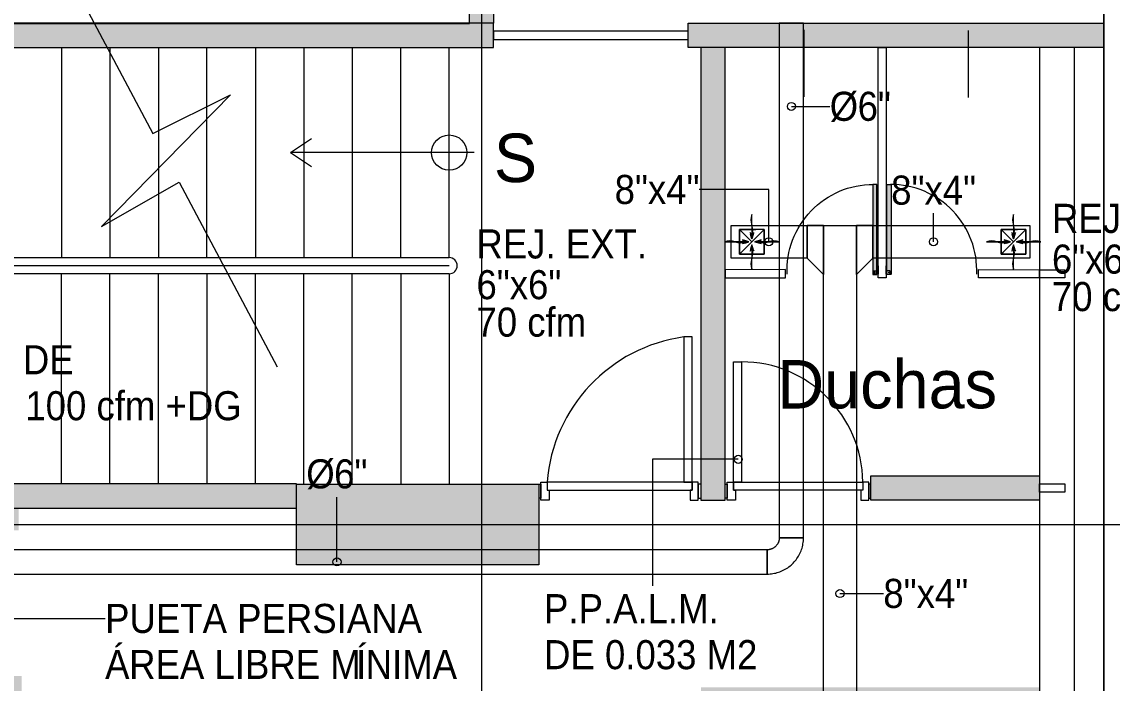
# Model space of a CAD drawing. Header units: metres. Extents: x 31.9 to 125.9, y -29 to 44.
# Drawn here: x 68.65 to 75.4, y -12.91 to -8.81 of the extents above; entities that cross this region are included whole.
import ezdxf

# ---------------------------------------------------------------- set-up
doc = ezdxf.new("R2010")
doc.units = ezdxf.units.M
doc.linetypes.add('Hidden 1_5', pattern=[0.0022, 0.0015, -0.0007])
for name, color, linetype, lineweight in [('A-DETL-GENF', 7, 'Continuous', 9), ('ARQ', 8, 'Continuous', 0), ('G-ANNO-TEXT', 7, 'Continuous', 9), ('M-EQPM-IDEN', 7, 'Continuous', 9), ('M-HVAC-CDFF-IDEN', 7, 'Continuous', 9), ('M-HVAC-DUCT', 7, 'Continuous', 18), ('M-HVAC-DUCT-ANNO', 7, 'Hidden 1_5', 18), ('M-HVAC-DUCT-IDEN', 7, 'Continuous', 9)]:
    doc.layers.add(name, color=color, linetype=linetype, lineweight=lineweight)
doc.layers.add('M-HVAC-CDFF', color=8, linetype='Continuous', lineweight=18, true_color=0x414141)
doc.styles.add('SansSerif', font='SANSS__.TTF', dxfattribs={"width": 0.9, "height": 0.18})

# ---------------------------------------------------------------- blocks, each defined once
blk = doc.blocks.new('Estructura cubierta')
at = {"layer": 'ARQ'}
h = blk.add_hatch(color=256, dxfattribs=at)
h.paths.add_polyline_path([(1971.2504, -5904.9241), (1971.2504, -5903.4241), (1970.7504, -5903.4241), (1970.7504, -5904.9241)])
h.paths.add_polyline_path([(1977.3528, -5903.4238), (1978.8528, -5903.4238), (1978.8528, -5903.9238), (1977.3528, -5903.9238)])
h.paths.add_polyline_path([(1962.7504, -5904.9241), (1962.7504, -5903.4241), (1962.2504, -5903.4241), (1962.2504, -5904.9241)])
h.paths.add_polyline_path([(1978.248, -5911.9488), (1978.248, -5909.5488), (1978.748, -5909.5488), (1978.748, -5911.9488)])
h.paths.add_polyline_path([(1970.7504, -5909.5488), (1970.7504, -5911.9488), (1971.2504, -5911.9488), (1971.2504, -5909.5488)])
h.paths.add_polyline_path([(1962.2504, -5909.5488), (1962.2504, -5911.9488), (1962.7504, -5911.9488), (1962.7504, -5909.5488)])
h.paths.add_polyline_path([(1978.748, -5859.124), (1978.248, -5859.124), (1978.248, -5857.624), (1978.748, -5857.624)])
h.paths.add_polyline_path([(1971.2504, -5859.124), (1970.7504, -5859.124), (1970.7504, -5857.624), (1971.2504, -5857.624)])
for p, q in [((1978.498, -5855.3542), (1978.498, -5914.9141)), ((1978.498, -5855.3542), (1978.498, -5914.9141)), ((1952.8705, -5903.6738), (1984.5332, -5903.6738))]:
    blk.add_line(p, q, dxfattribs=at)
blk.add_lwpolyline([(1977.3528, -5903.4238), (1978.8528, -5903.4238), (1978.8528, -5903.9238), (1977.3528, -5903.9238)], close=True, dxfattribs=at)
blk = doc.blocks.new('PUERTA BAÑOS')
at = {"layer": 'ARQ'}
h = blk.add_hatch(color=256, dxfattribs=at)
edge = h.paths.add_edge_path()
edge.add_line((-0.0075, 0.0025), (-0.0075, -0.6278))
edge.add_arc((-0.0125, -0.6278), 0.005, -90, 0, ccw=False)
edge.add_line((-0.0125, -0.6328), (-0.0325, -0.6328))
edge.add_arc((-0.0325, -0.6278), 0.005, 180, 270, ccw=False)
edge.add_line((-0.0375, -0.6278), (-0.0375, -0.0025))
edge.add_arc((-0.0325, -0.0025), 0.005, 90, 180, ccw=False)
edge.add_line((-0.0325, 0.0025), (-0.0075, 0.0025))
for p, q in [((0, 0), (-0.005, 0)), ((0, -0.06), (0, 0)), ((-0.03, -0.005), (-0.03, -0.02)), ((-0.005, 0), (-0.025, 0)), ((-0.025, -0.025), (-0.005, -0.025)), ((-0.005, -0.025), (-0.005, 0)), ((-0.005, 0), (-0.005, -0.06)), ((-0.005, -0.06), (0, -0.06))]:
    blk.add_line(p, q, dxfattribs=at)
blk.add_lwpolyline([(-0.0075, 0.0025), (-0.0075, -0.6278, -0.414214), (-0.0125, -0.6328), (-0.0325, -0.6328, -0.414214), (-0.0375, -0.6278), (-0.0375, -0.0025, -0.414214), (-0.0325, 0.0025)], format="xyb", close=True, dxfattribs=at)
blk.add_circle((-0.0225, -0.0125), 0.0025, dxfattribs=at)
at = {"layer": 'ARQ', "ltscale": 0.1}
blk.add_arc((-0.034, -0.0259), 0.6069, 177.54831, 270.14368, dxfattribs=at)
at = {"layer": 'ARQ'}
for centre, start, end in [((-0.025, -0.005), 90, 180), ((-0.025, -0.02), 180, 270)]:
    blk.add_arc(centre, 0.005, start, end, dxfattribs=at)
blk = doc.blocks.new('PISO 9')
at = {"layer": 'ARQ', "ltscale": 0.01}
h = blk.add_hatch(color=256, dxfattribs=at)
h.dxf.hatch_style = 1
h.paths.add_polyline_path([(347.2882, -2856.369), (347.1381, -2856.369), (347.1381, -2855.044), (347.2881, -2855.044)])
h.paths.add_polyline_path([(347.1381, -2855.3561), (347.1381, -2855.206), (346.5044, -2855.206), (346.5044, -2855.3561)])
h.paths.add_polyline_path([(345.0504, -2855.3564), (345.0504, -2855.2064), (345.7044, -2855.206), (345.7044, -2855.3561)])
h.paths.add_polyline_path([(343.6866, -2855.3561), (343.6866, -2855.2061), (344.2504, -2855.2058), (344.2504, -2855.3558)])
h.paths.add_polyline_path([(342.5366, -2856.3689), (342.3866, -2856.3689), (342.3866, -2855.3561), (342.5366, -2855.3561)])
h.paths.add_polyline_path([(342.3866, -2856.3689), (347.2882, -2856.369), (347.2882, -2856.519), (342.3866, -2856.5189)])
h.paths.add_polyline_path([(343.9898, -2856.3688), (343.8398, -2856.3688), (343.8397, -2855.356), (343.9897, -2855.356)])
h.paths.add_polyline_path([(345.639, -2856.3689), (345.4889, -2856.3689), (345.4889, -2855.3561), (345.6389, -2855.3561)])
h.paths.add_polyline_path([(347.2694, -2854.1416), (347.2694, -2854.0049), (347.1194, -2854.0049), (347.1194, -2854.1416)])
h.paths.add_polyline_path([(348.989, -2853.8549), (345.3375, -2853.855), (345.3375, -2854.005), (348.989, -2854.0049)])
h.paths.add_polyline_path([(345.3375, -2853.855), (345.3377, -2850.1312), (345.4877, -2850.1312), (345.4875, -2853.855)])
h.paths.add_polyline_path([(342.3887, -2852.9059), (344.4366, -2852.9059), (344.4366, -2853.0559), (343.4866, -2853.0559), (343.4866, -2853.8559), (343.3366, -2853.855), (343.3366, -2853.0559), (342.3887, -2853.0559)])
h.paths.add_polyline_path([(350.2092, -2851.0051), (345.4877, -2851.005), (345.4877, -2851.155), (350.2092, -2851.1551)])
h.paths.add_polyline_path([(346.7973, -2851.005), (346.7976, -2849.9739), (346.9477, -2849.9739), (346.9473, -2851.005)])
h.paths.add_polyline_path([(343.2361, -2850.131), (343.2361, -2849.981), (345.4878, -2849.9812), (345.4878, -2850.1312)])
h.paths.add_polyline_path([(350.0592, -2851.005), (350.0596, -2844.4808), (350.2096, -2844.4808), (350.2092, -2851.005)])
h.paths.add_polyline_path([(351.4126, -2851.0051), (353.9873, -2851.005), (353.9873, -2851.155), (351.4126, -2851.1551)])
h.paths.add_polyline_path([(351.4926, -2851.1551), (351.4927, -2853.9549), (351.6428, -2853.9549), (351.6426, -2851.1551)])
h.paths.add_polyline_path([(352.5451, -2853.8048), (353.5883, -2853.8048), (353.5883, -2853.9549), (352.5451, -2853.9549)])
h.paths.add_polyline_path([(351.6427, -2855.1139), (353.5883, -2855.1139), (353.5883, -2855.2639), (351.6427, -2855.264)])
h.paths.add_polyline_path([(351.4926, -2856.3623), (351.4929, -2855.1139), (351.643, -2855.1139), (351.6427, -2856.3623)])
h.paths.add_polyline_path([(353.5883, -2856.369), (353.5884, -2857.2647), (353.4383, -2857.2647), (353.4383, -2856.369)])
h.paths.add_polyline_path([(353.5883, -2856.369), (354.0353, -2856.369), (354.0353, -2856.519), (353.5883, -2856.519)])
h.paths.add_polyline_path([(354.1854, -2856.369), (354.1854, -2857.569), (354.0354, -2857.569), (354.0353, -2856.369)])
h.paths.add_polyline_path([(351.6428, -2857.2647), (354.0353, -2857.2647), (354.0353, -2857.4147), (351.6428, -2857.4147)])
h.paths.add_polyline_path([(351.4926, -2857.2647), (351.4929, -2858.461), (351.643, -2858.461), (351.6427, -2857.2647)])
h.paths.add_polyline_path([(351.0294, -2858.4611), (351.6427, -2858.461), (351.6427, -2858.6111), (351.0294, -2858.6112)])
h.paths.add_polyline_path([(349.8328, -2856.369), (349.8342, -2859.9806), (349.9843, -2859.9806), (349.9828, -2856.369)])
h.paths.add_polyline_path([(350.127, -2858.4611), (349.9837, -2858.4611), (349.9837, -2858.6112), (350.127, -2858.6112)])
h.paths.add_polyline_path([(352.2337, -2858.4611), (354.0353, -2858.461), (354.0353, -2858.6111), (352.2337, -2858.6112)])
h.paths.add_polyline_path([(353.6195, -2860.7769), (353.6195, -2862.2806), (353.4694, -2862.2806), (353.4694, -2860.7769)])
h.paths.add_polyline_path([(353.6195, -2860.7769), (354.0353, -2860.7769), (354.0353, -2860.9269), (353.6195, -2860.927)])
h.paths.add_polyline_path([(354.1854, -2860.7769), (354.1854, -2862.2806), (354.0354, -2862.2806), (354.0353, -2860.7769)])
h.paths.add_polyline_path([(350.3842, -2862.2806), (354.1854, -2862.2806), (354.1854, -2862.4306), (350.3842, -2862.4306)])
h.paths.add_polyline_path([(349.8843, -2862.4306), (349.8842, -2862.3806), (350.3842, -2862.3806), (350.3842, -2862.4306)])
h.paths.add_polyline_path([(349.8843, -2862.4306), (349.8342, -2862.4307), (349.8342, -2859.9806), (349.8843, -2859.9805)])
at = {"layer": 'ARQ'}
for p, q in [((352.1288, -2851.045), (352.1288, -2851.4594)), ((353.1478, -2851.049), (353.1478, -2851.4635)), ((347.5339, -2851.155), (347.5339, -2852.4548)), ((347.8339, -2851.155), (347.8339, -2852.4548)), ((348.1339, -2851.155), (348.1339, -2852.4548)), ((348.4339, -2852.4548), (348.4339, -2851.155)), ((348.7339, -2851.155), (348.7339, -2852.4548)), ((349.0339, -2851.155), (349.0339, -2852.4548)), ((349.3339, -2851.155), (349.3339, -2852.4548)), ((349.6339, -2852.4548), (349.6339, -2851.1548)), ((349.9339, -2852.4548), (349.9339, -2851.155)), ((346.9339, -2852.4548), (349.9339, -2852.4548)), ((349.9339, -2852.5048), (346.9339, -2852.5048)), ((349.9339, -2852.5548), (346.9339, -2852.5548)), ((347.5339, -2853.8546), (347.5339, -2852.5548)), ((347.8339, -2853.8546), (347.8339, -2852.5548)), ((348.1339, -2853.8546), (348.1339, -2852.5548)), ((348.4339, -2852.5548), (348.4339, -2853.8546)), ((348.7339, -2853.8546), (348.7339, -2852.5548)), ((349.0339, -2853.8546), (349.0339, -2852.5548)), ((349.3339, -2853.8546), (349.3339, -2852.5548)), ((349.6339, -2852.5548), (349.6347, -2853.8559)), ((349.9339, -2852.5548), (349.9339, -2853.8546))]:
    blk.add_line(p, q, dxfattribs=at)
for points in [[(337.2463, -2808.1746), (322.793, -2808.1746), (322.7931, -2862.2306), (337.2463, -2862.2306), (337.2463, -2859.8706), (340.2456, -2859.8706), (340.2456, -2862.2306), (347.0883, -2862.2305), (347.0883, -2859.8706), (350.0843, -2859.8706), (350.0843, -2862.2306), (353.9855, -2862.2306), (353.9855, -2861.4705), (353.9897, -2861.4705), (353.9871, -2808.1307), (340.1955, -2808.1306), (340.1955, -2809.8514), (337.2463, -2809.8515)], [(350.0592, -2851.005), (350.0596, -2844.4808), (350.2096, -2844.4808), (350.2092, -2851.005)], [(350.2092, -2851.0051), (345.4877, -2851.005), (345.4877, -2851.155), (350.2092, -2851.1551)], [(351.4126, -2851.0051), (353.9873, -2851.005), (353.9873, -2851.155), (351.4126, -2851.1551)], [(350.2092, -2851.0547), (350.2092, -2851.1054), (351.4126, -2851.1054), (351.4126, -2851.0547)], [(351.4926, -2851.1551), (351.4927, -2853.9549), (351.6428, -2853.9549), (351.6426, -2851.1551)], [(352.64, -2851.155), (352.639, -2852.579), (352.5889, -2852.579), (352.5889, -2851.2354), (352.5889, -2851.2354), (352.5899, -2851.155)], [(353.5883, -2856.369), (353.8054, -2856.369), (353.8053, -2851.1551), (353.5883, -2851.1551)], [(351.6427, -2852.58), (352.0151, -2852.579), (352.0151, -2852.5289), (351.6427, -2852.5299), (351.6427, -2852.5299), (351.6427, -2852.5299)], [(353.5883, -2852.58), (353.2114, -2852.579), (353.2114, -2852.5289), (353.5883, -2852.5299), (353.5883, -2852.5299), (353.5883, -2852.5299)], [(353.7456, -2852.5299), (353.7456, -2852.5807), (353.5882, -2852.5807), (353.5882, -2852.5299)], [(351.3876, -2853.8438), (351.4383, -2853.8438), (351.4383, -2852.9452), (351.3876, -2852.9452)], [(351.7442, -2853.8438), (351.6935, -2853.8438), (351.6935, -2853.0997), (351.7442, -2853.0997)], [(351.4383, -2853.8945), (351.4383, -2853.8438), (350.5397, -2853.8438), (350.5397, -2853.8945)], [(351.6935, -2853.8945), (351.6935, -2853.8438), (352.4944, -2853.8438), (352.4944, -2853.8945)], [(352.5451, -2853.8048), (353.5883, -2853.8048), (353.5883, -2853.9549), (352.5451, -2853.9549)], [(348.989, -2853.8549), (345.3375, -2853.855), (345.3375, -2854.005), (348.989, -2854.0049)], [(353.7457, -2853.8545), (353.7457, -2853.9052), (353.5883, -2853.9052), (353.5883, -2853.8545)]]:
    blk.add_lwpolyline(points, close=True, dxfattribs=at)
for points in [[(353.9874, -2856.369), (353.9871, -2808.1246), (351.0593, -2808.1246), (351.0593, -2808.3557)], [(347.5444, -2850.6422), (348.1002, -2851.6859), (348.5809, -2851.4473), (347.7824, -2852.2613), (348.2613, -2851.9885), (348.8695, -2853.1304)], [(350.0883, -2851.8049), (348.9511, -2851.8049), (349.0808, -2851.7184)], [(350.0883, -2851.8049), (348.9511, -2851.8049), (349.0808, -2851.8913)], [(350.5524, -2853.8945), (350.5524, -2853.9563), (350.5017, -2853.9563), (350.5017, -2853.8438), (350.5397, -2853.8438), (350.5397, -2853.8945), (350.5524, -2853.8945)], [(351.4256, -2853.8945), (351.4256, -2853.9563), (351.4763, -2853.9563), (351.4763, -2853.8438), (351.4383, -2853.8438), (351.4383, -2853.8945), (351.4256, -2853.8945)], [(351.7061, -2853.8945), (351.7061, -2853.9563), (351.6554, -2853.9563), (351.6554, -2853.8438), (351.6935, -2853.8438), (351.6935, -2853.8945), (351.7061, -2853.8945)], [(352.4817, -2853.8945), (352.4817, -2853.9563), (352.5325, -2853.9563), (352.5325, -2853.8438), (352.4944, -2853.8438), (352.4944, -2853.8945), (352.4817, -2853.8945)], [(350.489, -2853.8565), (350.5017, -2853.8565), (350.5017, -2853.9437), (350.489, -2853.9437)], [(351.489, -2853.8565), (351.4763, -2853.8565), (351.4763, -2853.9437), (351.489, -2853.9437)], [(351.6428, -2853.8565), (351.6554, -2853.8565), (351.6554, -2853.9437), (351.6428, -2853.9437)], [(352.5451, -2853.8565), (352.5325, -2853.8565), (352.5325, -2853.9437), (352.5451, -2853.9437)]]:
    blk.add_lwpolyline(points, dxfattribs=at)
at = {"layer": 'ARQ', "ltscale": 0.1}
blk.add_lwpolyline([(342.3888, -2851.0049), (345.3874, -2851.005), (350.0592, -2851.005), (350.0596, -2844.4808), (345.3877, -2844.4806), (345.3874, -2835.1461), (345.3874, -2835.1461), (345.3874, -2823.9797), (330.7643, -2823.9797), (330.7643, -2849.791), (334.1366, -2849.791), (334.1366, -2853.8514), (342.3887, -2853.8514)], close=True, dxfattribs=at)
at = {"layer": 'ARQ', "ltscale": 0.3}
blk.add_lwpolyline([(343.2361, -2849.981), (345.4878, -2849.981), (345.4878, -2851.005), (346.7973, -2851.0054), (350.0592, -2851.0056), (350.0592, -2844.4808), (344.0861, -2844.4807), (344.0861, -2844.6284), (343.2361, -2844.6284), (343.2361, -2849.981)], dxfattribs=at)
at = {"layer": 'ARQ'}
blk.add_circle((349.9339, -2851.8049), 0.1089, dxfattribs=at)
for centre, radius, start, end in [((349.9339, -2852.5048), 0.05, 270, 90), ((351.5231, -2853.9224), 0.9865, 97.89449, 175.43143), ((351.7436, -2853.8506), 0.7509, 0.51328, 89.956)]:
    blk.add_arc(centre, radius, start, end, dxfattribs=at)
blk.add_blockref('Estructura cubierta', (-1628.3638, 3049.5683), dxfattribs=at)
at = {"layer": 'ARQ', "ltscale": 0.0003, "yscale": 0.8784798838123716, "zscale": 0.8784798838123716}
for p, xscale, rotation in [((352.5889, -2852.5577), -0.8784798838123716, 179.9996933002926), ((352.6375, -2852.5577), 0.8784798838123716, 180.0003066997074)]:
    blk.add_blockref('PUERTA BAÑOS', p, dxfattribs=dict(at, xscale=xscale, rotation=rotation))
at = {"layer": 'ARQ'}
for s, rotation, p in [('S', 359.93314, (350.2105, -2851.9874)), ('Duchas', 0.06686, (351.9658, -2853.3886))]:
    blk.add_text(s, height=0.3, rotation=rotation, dxfattribs=at).set_placement(p)
blk = doc.blocks.new('REJILLA EXTRACCION - 6_x6_-1710424-NIVEL 09')
at = {"layer": 'A-DETL-GENF', "lineweight": 18, "true_color": 0x00ff00}
for points in [[(0, 0.168), (0, 0.1028), (0.0051, 0.1243), (0.0051, 0.1465)], [(-0.0051, 0.0812), (-0.0051, 0.0591), (0, 0.0375), (0, 0.1028)], [(-0.1683, 0), (-0.103, 0), (-0.1246, 0.0051), (-0.1467, 0.0051)], [(-0.0572, 0.0113), (-0.0378, 0), (-0.0572, -0.0112), (-0.0183, 0)], [(-0.0112, 0.057), (0, 0.018), (0.0113, 0.057), (0, 0.0375)], [(0.0183, 0), (0.0572, -0.0112), (0.0378, 0), (0.0572, 0.0113)], [(0.103, 0), (0.1683, 0), (0.1467, 0.0051), (0.1246, 0.0051)], [(-0.103, 0), (-0.0815, -0.0051), (-0.0593, -0.0051), (-0.0378, 0)], [(-0.0112, -0.057), (0, -0.0375), (0.0113, -0.057), (0, -0.018)], [(-0.0051, -0.0591), (-0.0051, -0.0812), (0, -0.1028), (0, -0.0375)], [(0.0378, 0), (0.0593, -0.0051), (0.0815, -0.0051), (0.103, 0)], [(0, -0.1028), (0, -0.168), (0.0051, -0.1465), (0.0051, -0.1243)]]:
    blk.add_hatch(color=3, dxfattribs=at).paths.add_polyline_path(points)
at = {"layer": 'A-DETL-GENF', "color": 3, "true_color": 0x00ff00}
for p, q in [((0, 0.168), (0, 0.1028)), ((0, 0.0375), (0, 0.1028)), ((-0.0183, 0), (-0.0572, 0.0113)), ((-0.0572, 0.0113), (-0.0378, 0)), ((-0.0378, 0), (-0.0572, -0.0112)), ((-0.0572, -0.0112), (-0.0183, 0)), ((-0.0183, 0), (-0.0443, 0.0075)), ((-0.0443, -0.0075), (-0.0183, 0)), ((0, 0.0375), (-0.0112, 0.057)), ((-0.0112, 0.057), (0, 0.018)), ((-0.0075, 0.044), (0, 0.018)), ((0, 0.018), (0.0113, 0.057)), ((0.0113, 0.057), (0, 0.0375)), ((0, 0.018), (0.0075, 0.044)), ((0.0572, 0.0113), (0.0183, 0)), ((0.0183, 0), (0.0443, 0.0075)), ((0.0443, -0.0075), (0.0183, 0)), ((0.0183, 0), (0.0572, -0.0112)), ((0.0378, 0), (0.0572, 0.0113)), ((0.0572, -0.0112), (0.0378, 0)), ((-0.1683, 0), (-0.103, 0)), ((-0.0378, 0), (-0.103, 0)), ((0, -0.018), (-0.0112, -0.057)), ((-0.0112, -0.057), (0, -0.0375)), ((-0.0075, -0.044), (0, -0.018)), ((0, -0.018), (0.0075, -0.044)), ((0.0113, -0.057), (0, -0.018)), ((0, -0.1028), (0, -0.0375)), ((0, -0.0375), (0.0113, -0.057)), ((0.103, 0), (0.0378, 0)), ((0.103, 0), (0.1683, 0)), ((0, -0.1028), (0, -0.168))]:
    blk.add_line(p, q, dxfattribs=at)
for centre, start, end in [((-0.0903, 0.1354), 340.13049, 19.86951), ((0.0903, 0.0701), 160.13049, 199.86951), ((-0.1356, -0.0903), 70.13049, 109.86951), ((0.1356, -0.0903), 70.13049, 109.86951), ((-0.0704, 0.0903), 250.13049, 289.86951), ((0.0903, -0.0701), 160.13049, 199.86951), ((0.0704, 0.0903), 250.13049, 289.86951), ((-0.0903, -0.1354), 340.13049, 19.86951)]:
    blk.add_arc(centre, 0.096, start, end, dxfattribs=at)
at = {"layer": 'M-HVAC-CDFF', "color": 3, "true_color": 0x00ff00}
for p, q in [((0.0762, 0.0762), (-0.0762, 0.0762)), ((-0.0762, 0.0762), (-0.0762, -0.0762)), ((-0.0762, 0.0762), (0.0762, -0.0762)), ((0.0762, -0.0762), (0.0762, 0.0762)), ((-0.0762, -0.0762), (0.0762, -0.0762))]:
    blk.add_line(p, q, dxfattribs=at)
blk = doc.blocks.new('M_Rectangular Takeoff - LAMINA-1710448-NIVEL 09')
at = {"layer": 'M-HVAC-DUCT', "color": 3, "true_color": 0x00ff00}
for p, q in [((73.2347, -19.531), (73.0823, -19.531)), ((73.0823, -19.531), (73.0823, -19.6834)), ((73.0823, -19.531), (73.0823, -19.6834)), ((73.2347, -19.531), (73.0823, -19.531)), ((73.0823, -19.531), (73.0823, -19.6834)), ((73.2347, -19.531), (73.0823, -19.531)), ((73.2347, -19.6834), (73.2347, -19.531)), ((73.2347, -19.6834), (73.2347, -19.531)), ((73.2347, -19.6834), (73.2347, -19.531)), ((73.0823, -19.6834), (73.2347, -19.6834)), ((73.0823, -19.6834), (73.2347, -19.6834)), ((73.0823, -19.6834), (73.2347, -19.6834))]:
    blk.add_line(p, q, dxfattribs=at)
blk = doc.blocks.new('REJILLA EXTRACCION - 6_x6_-V10-NIVEL 09')
at = {"layer": 'A-DETL-GENF', "lineweight": 18, "true_color": 0x00ff00}
for points in [[(0, 0.1028), (0.0051, 0.1243), (0.0051, 0.1465), (0, 0.168)], [(-0.0051, 0.0591), (0, 0.0375), (0, 0.1028), (-0.0051, 0.0812)], [(-0.1683, 0), (-0.103, 0), (-0.1246, 0.0051), (-0.1467, 0.0051)], [(-0.0572, 0.0113), (-0.0378, 0), (-0.0572, -0.0112), (-0.0183, 0)], [(-0.0112, 0.057), (0, 0.018), (0.0113, 0.057), (0, 0.0375)], [(0.0183, 0), (0.0572, -0.0112), (0.0378, 0), (0.0572, 0.0113)], [(0.103, 0), (0.1683, 0), (0.1467, 0.0051), (0.1246, 0.0051)], [(-0.103, 0), (-0.0815, -0.0051), (-0.0593, -0.0051), (-0.0378, 0)], [(-0.0112, -0.057), (0, -0.0375), (0.0113, -0.057), (0, -0.018)], [(-0.0051, -0.0591), (-0.0051, -0.0812), (0, -0.1028), (0, -0.0375)], [(0.0378, 0), (0.0593, -0.0051), (0.0815, -0.0051), (0.103, 0)], [(0, -0.168), (0.0051, -0.1465), (0.0051, -0.1243), (0, -0.1028)]]:
    blk.add_hatch(color=3, dxfattribs=at).paths.add_polyline_path(points)
at = {"layer": 'A-DETL-GENF', "color": 3, "true_color": 0x00ff00}
for p, q in [((0, 0.168), (0, 0.1028)), ((0, 0.0375), (0, 0.1028)), ((-0.0183, 0), (-0.0572, 0.0113)), ((-0.0572, 0.0113), (-0.0378, 0)), ((-0.0378, 0), (-0.0572, -0.0112)), ((-0.0572, -0.0112), (-0.0183, 0)), ((-0.0183, 0), (-0.0443, 0.0075)), ((-0.0443, -0.0075), (-0.0183, 0)), ((0, 0.0375), (-0.0112, 0.057)), ((-0.0112, 0.057), (0, 0.018)), ((-0.0075, 0.044), (0, 0.018)), ((0, 0.018), (0.0113, 0.057)), ((0.0113, 0.057), (0, 0.0375)), ((0, 0.018), (0.0075, 0.044)), ((0.0572, 0.0113), (0.0183, 0)), ((0.0183, 0), (0.0443, 0.0075)), ((0.0443, -0.0075), (0.0183, 0)), ((0.0183, 0), (0.0572, -0.0112)), ((0.0378, 0), (0.0572, 0.0113)), ((0.0572, -0.0112), (0.0378, 0)), ((-0.1683, 0), (-0.103, 0)), ((-0.0378, 0), (-0.103, 0)), ((0, -0.018), (-0.0112, -0.057)), ((-0.0112, -0.057), (0, -0.0375)), ((-0.0075, -0.044), (0, -0.018)), ((0, -0.018), (0.0075, -0.044)), ((0.0113, -0.057), (0, -0.018)), ((0, -0.1028), (0, -0.0375)), ((0, -0.0375), (0.0113, -0.057)), ((0.103, 0), (0.0378, 0)), ((0.103, 0), (0.1683, 0)), ((0, -0.1028), (0, -0.168))]:
    blk.add_line(p, q, dxfattribs=at)
for centre, start, end in [((-0.0903, 0.1354), 340.13049, 19.86951), ((0.0903, 0.0701), 160.13049, 199.86951), ((-0.1356, -0.0903), 70.13049, 109.86951), ((0.1356, -0.0903), 70.13049, 109.86951), ((-0.0704, 0.0903), 250.13049, 289.86951), ((0.0903, -0.0701), 160.13049, 199.86951), ((0.0704, 0.0903), 250.13049, 289.86951), ((-0.0903, -0.1354), 340.13049, 19.86951)]:
    blk.add_arc(centre, 0.096, start, end, dxfattribs=at)
at = {"layer": 'M-HVAC-CDFF', "color": 3, "true_color": 0x00ff00}
for p, q in [((0.0762, 0.0762), (-0.0762, 0.0762)), ((-0.0762, 0.0762), (-0.0762, -0.0762)), ((-0.0762, 0.0762), (0.0762, -0.0762)), ((0.0762, -0.0762), (0.0762, 0.0762)), ((-0.0762, -0.0762), (0.0762, -0.0762))]:
    blk.add_line(p, q, dxfattribs=at)
blk = doc.blocks.new('Rectangular Tap - ZAPATA - ZAPATA FIBRA DE VIDRIO-2141689-NIVEL 09')
at = {"layer": 'M-HVAC-DUCT', "color": 3, "true_color": 0x00ff00}
for p, q in [((0, 0.1016), (0, -0.2032)), ((0.1016, 0.1016), (0, 0.1016)), ((0, -0.2032), (0, 0.1016)), ((0, 0.1016), (0.1016, 0.1016)), ((0.1016, 0.1016), (0.1016, -0.1016)), ((0.1016, -0.1016), (0.1016, 0.1016)), ((0, -0.2032), (0.1016, -0.1016)), ((0, -0.2032), (0.1016, -0.1016))]:
    blk.add_line(p, q, dxfattribs=at)
blk = doc.blocks.new('Rectangular Tap - ZAPATA - ZAPATA FIBRA DE VIDRIO-1978969-NIVEL 09')
at = {"layer": 'M-HVAC-DUCT', "color": 3, "true_color": 0x00ff00}
for p, q in [((0.1016, 0.1016), (0, 0.2032)), ((0, 0.2032), (0, -0.1016)), ((0.1016, 0.1016), (0, 0.2032)), ((0, -0.1016), (0, 0.2032)), ((0.1016, 0.1016), (0.1016, -0.1016)), ((0.1016, -0.1016), (0.1016, 0.1016)), ((0, -0.1016), (0.1016, -0.1016)), ((0.1016, -0.1016), (0, -0.1016))]:
    blk.add_line(p, q, dxfattribs=at)
blk = doc.blocks.new('M_Round Elbow - 1 D PVC-V165-NIVEL 09')
at = {"layer": 'M-HVAC-DUCT', "color": 3, "true_color": 0x00ff00}
for p, q in [((0, 0.15), (-0.075, 0.15)), ((0, 0.15), (-0.075, 0.15)), ((0.075, 0.15), (0, 0.15)), ((0.075, 0.15), (0, 0.15)), ((-0.15, 0.075), (-0.15, 0)), ((-0.15, 0.075), (-0.15, 0)), ((-0.15, 0), (-0.15, -0.075)), ((-0.15, 0), (-0.15, -0.075))]:
    blk.add_line(p, q, dxfattribs=at)
at = {"layer": 'M-HVAC-DUCT', "color": 3, "true_color": 0x00ff00, "flags": 128}
for points in [[(-0.075, 0.15), (-0.0751, 0.147), (-0.0752, 0.144), (-0.0755, 0.141), (-0.076, 0.1381), (-0.0765, 0.1351), (-0.0771, 0.1322), (-0.0779, 0.1293), (-0.0788, 0.1264), (-0.0798, 0.1236), (-0.0809, 0.1208), (-0.0821, 0.1181), (-0.0835, 0.1154), (-0.0849, 0.1127), (-0.0865, 0.1102), (-0.0881, 0.1077), (-0.0898, 0.1052), (-0.0917, 0.1028), (-0.0936, 0.1005), (-0.0956, 0.0983), (-0.0977, 0.0962), (-0.0999, 0.0942), (-0.1022, 0.0922), (-0.1046, 0.0903), (-0.107, 0.0886), (-0.1095, 0.0869), (-0.112, 0.0853), (-0.1147, 0.0839), (-0.1173, 0.0825), (-0.12, 0.0812), (-0.1228, 0.0801), (-0.1256, 0.0791), (-0.1285, 0.0781), (-0.1314, 0.0773), (-0.1343, 0.0767), (-0.1373, 0.0761), (-0.1402, 0.0756), (-0.1432, 0.0753), (-0.1462, 0.0751), (-0.1492, 0.075), (-0.15, 0.075)], [(-0.15, -0.075), (-0.141, -0.0748), (-0.132, -0.0743), (-0.1231, -0.0734), (-0.1142, -0.0721), (-0.1053, -0.0705), (-0.0965, -0.0686), (-0.0878, -0.0662), (-0.0792, -0.0636), (-0.0707, -0.0606), (-0.0624, -0.0572), (-0.0542, -0.0536), (-0.0461, -0.0496), (-0.0382, -0.0453), (-0.0305, -0.0406), (-0.023, -0.0357), (-0.0156, -0.0305), (-0.0085, -0.025), (-0.0016, -0.0192), (0.005, -0.0131), (0.0114, -0.0068), (0.0175, -0.0002), (0.0234, 0.0066), (0.029, 0.0137), (0.0343, 0.021), (0.0393, 0.0284), (0.044, 0.0361), (0.0484, 0.044), (0.0525, 0.052), (0.0563, 0.0601), (0.0597, 0.0685), (0.0628, 0.0769), (0.0656, 0.0855), (0.068, 0.0942), (0.07, 0.1029), (0.0717, 0.1118), (0.0731, 0.1207), (0.0741, 0.1296), (0.0747, 0.1386), (0.075, 0.1476), (0.075, 0.15)]]:
    blk.add_lwpolyline(points, dxfattribs=at)

msp = doc.modelspace()

# ---------------------------------------------------------------- linework, layer by layer
at = {"layer": 'G-ANNO-TEXT'}
for p, q in [((72.5572, -11.5207), (72.5572, -12.3034)), ((73.0889, -11.5207), (72.5572, -11.5207)), ((68.5476, -12.5052), (69.1691, -12.5052))]:
    msp.add_line(p, q, dxfattribs=at)
msp.add_circle((73.0889, -11.5207), 0.025, dxfattribs=at)
at = {"layer": 'M-HVAC-DUCT', "color": 3, "true_color": 0x00ff00}
for p, q in [((73.3429, -8.8232), (73.3429, -12.0056)), ((73.4929, -8.8232), (73.3429, -8.8232)), ((73.4929, -12.0056), (73.4929, -8.8232)), ((73.0455, -10.2766), (73.0455, -10.0734)), ((73.0455, -10.0734), (73.5153, -10.0734)), ((73.0969, -10.2512), (73.0969, -10.0988)), ((73.2493, -10.0988), (73.0969, -10.0988)), ((73.2493, -10.0988), (73.2493, -10.2512)), ((73.5153, -10.2766), (73.5153, -10.0734)), ((73.6169, -10.0734), (73.8201, -10.0734)), ((73.6169, -13.0973), (73.6169, -10.0734)), ((73.8201, -10.0734), (73.8201, -13.0973)), ((73.9217, -10.0734), (73.9217, -10.2766)), ((73.9217, -10.0734), (74.8939, -10.0734)), ((74.7169, -10.2512), (74.7169, -10.0988)), ((74.8693, -10.0988), (74.7169, -10.0988)), ((74.8693, -10.0988), (74.8693, -10.2512)), ((74.8939, -10.0734), (74.8939, -10.2766)), ((73.2493, -10.2512), (73.0969, -10.2512)), ((74.8693, -10.2512), (74.7169, -10.2512)), ((73.5153, -10.2766), (73.0455, -10.2766)), ((74.8939, -10.2766), (73.9217, -10.2766)), ((73.3429, -12.0056), (73.4929, -12.0056)), ((73.2679, -12.0806), (66.4051, -12.0806)), ((73.2679, -12.2306), (73.2679, -12.0806)), ((66.4051, -12.2306), (73.2679, -12.2306))]:
    msp.add_line(p, q, dxfattribs=at)
at = {"layer": 'M-HVAC-DUCT-ANNO', "color": 3, "true_color": 0x00ff00}
for p, q in [((73.0969, -10.0988), (73.2493, -10.0988)), ((73.0969, -10.2512), (73.0969, -10.0988)), ((73.0969, -10.2512), (73.2493, -10.0988)), ((73.1731, -10.175), (73.0969, -10.0988)), ((73.2493, -10.0988), (73.2493, -10.2512)), ((74.7169, -10.2512), (74.7169, -10.0988)), ((74.7169, -10.0988), (74.8693, -10.0988)), ((74.8693, -10.0988), (74.7169, -10.2512)), ((74.7931, -10.175), (74.7169, -10.0988)), ((74.8693, -10.0988), (74.8693, -10.2512)), ((73.2493, -10.2512), (73.0969, -10.2512)), ((74.8693, -10.2512), (74.7169, -10.2512))]:
    msp.add_line(p, q, dxfattribs=at)
at = {"layer": 'M-HVAC-DUCT-IDEN'}
for p, q in [((73.4179, -9.3376), (73.6549, -9.3376)), ((73.278, -9.8521), (72.8473, -9.8521)), ((73.278, -10.175), (73.278, -9.8521)), ((74.2975, -10.175), (74.2975, -9.9987)), ((70.6046, -12.1556), (70.6046, -11.7542)), ((73.7185, -12.3514), (73.987, -12.3514))]:
    msp.add_line(p, q, dxfattribs=at)
for centre in [(73.4179, -9.3376), (73.278, -10.175), (74.2975, -10.175), (70.6046, -12.1556), (73.7185, -12.3514)]:
    msp.add_circle(centre, 0.025, dxfattribs=at)

# ---------------------------------------------------------------- block references
at = {"layer": 'ARQ', "linetype": 'Continuous'}
msp.add_blockref('PISO 9', (-278.6348, 2842.1819), dxfattribs=at)
at = {"layer": 'M-HVAC-CDFF', "color": 3, "true_color": 0x00ff00, "rotation": 89.99999999999955}
for name, p in [('REJILLA EXTRACCION - 6_x6_-V10-NIVEL 09', (73.1731, -10.175)), ('REJILLA EXTRACCION - 6_x6_-1710424-NIVEL 09', (74.7931, -10.175))]:
    msp.add_blockref(name, p, dxfattribs=at)
at = {"layer": 'M-HVAC-DUCT', "color": 3, "true_color": 0x00ff00}
for name, p in [('M_Rectangular Takeoff - LAMINA-1710448-NIVEL 09', (0.0145, 9.4322)), ('M_Rectangular Takeoff - LAMINA-1710448-NIVEL 09', (1.6345, 9.4322)), ('M_Round Elbow - 1 D PVC-V165-NIVEL 09', (73.4179, -12.1556))]:
    msp.add_blockref(name, p, dxfattribs=at)
at = {"layer": 'M-HVAC-DUCT', "color": 3, "true_color": 0x00ff00, "extrusion": (0, 0, -1)}
msp.add_blockref('Rectangular Tap - ZAPATA - ZAPATA FIBRA DE VIDRIO-2141689-NIVEL 09', (-73.6169, -10.175), dxfattribs=at)
at = {"layer": 'M-HVAC-DUCT', "color": 3, "true_color": 0x00ff00, "extrusion": (0, 0, -1), "rotation": 180}
msp.add_blockref('Rectangular Tap - ZAPATA - ZAPATA FIBRA DE VIDRIO-1978969-NIVEL 09', (-73.8201, -10.175), dxfattribs=at)

# ---------------------------------------------------------------- texts
at = {"layer": 'G-ANNO-TEXT', "char_height": 0.18, "attachment_point": 1, "style": 'SansSerif'}
for s, insert, width in [('PUETA PERSIANA ', (69.1691, -12.4152), 2.409873), ('P.P.A.L.M.', (71.8865, -12.3549), 1.277088), ('Á', (69.1691, -12.6996), 0.18038), ('Í', (70.7228, -12.6996), 0.072152), ('DE 0.033 M2', (71.8865, -12.6393), 1.572911), ('REA LIBRE M', (69.3179, -12.6996), 1.702784), ('NIMA ', (70.7823, -12.6996), 0.735949)]:
    msp.add_mtext(s, dxfattribs=dict(at, insert=insert, width=width))
at = {"layer": 'M-EQPM-IDEN', "char_height": 0.18, "attachment_point": 1, "style": 'SansSerif'}
for s, insert, width in [('VENTILADOR DE', (67.1512, -10.8148), 2.171771), ('N 100 cfm +DG', (68.449, -11.0992), 1.861518)]:
    msp.add_mtext(s, dxfattribs=dict(at, insert=insert, width=width))
at = {"layer": 'M-HVAC-CDFF-IDEN', "char_height": 0.18, "attachment_point": 1, "style": 'SansSerif'}
for s, insert, width in [('REJ. EXT.', (75.0308, -9.94), 1.255443), ('REJ. EXT.', (71.4681, -10.0982), 1.255443), ('6"x6"', (75.0308, -10.192), 0.627721), ('6"x6"', (71.4681, -10.3502), 0.627721), ('70 cfm', (75.0308, -10.4239), 0.808101), ('70 cfm', (71.4681, -10.582), 0.808101)]:
    msp.add_mtext(s, dxfattribs=dict(at, insert=insert, width=width))
at = {"layer": 'M-HVAC-DUCT-IDEN', "char_height": 0.18, "attachment_point": 1, "style": 'SansSerif'}
for s, insert, width in [('Ø', (73.6549, -9.2466), 0.20924), ('6"', (73.8276, -9.2466), 0.245316), ('8"x4"', (72.3235, -9.7611), 0.627721), ('8"x4"', (74.0356, -9.7652), 0.627721), ('Ø', (70.4143, -11.5207), 0.20924), ('6"', (70.5869, -11.5207), 0.245316), ('8"x4"', (73.987, -12.2604), 0.627721)]:
    msp.add_mtext(s, dxfattribs=dict(at, insert=insert, width=width))

doc.saveas('drawing.dxf')
